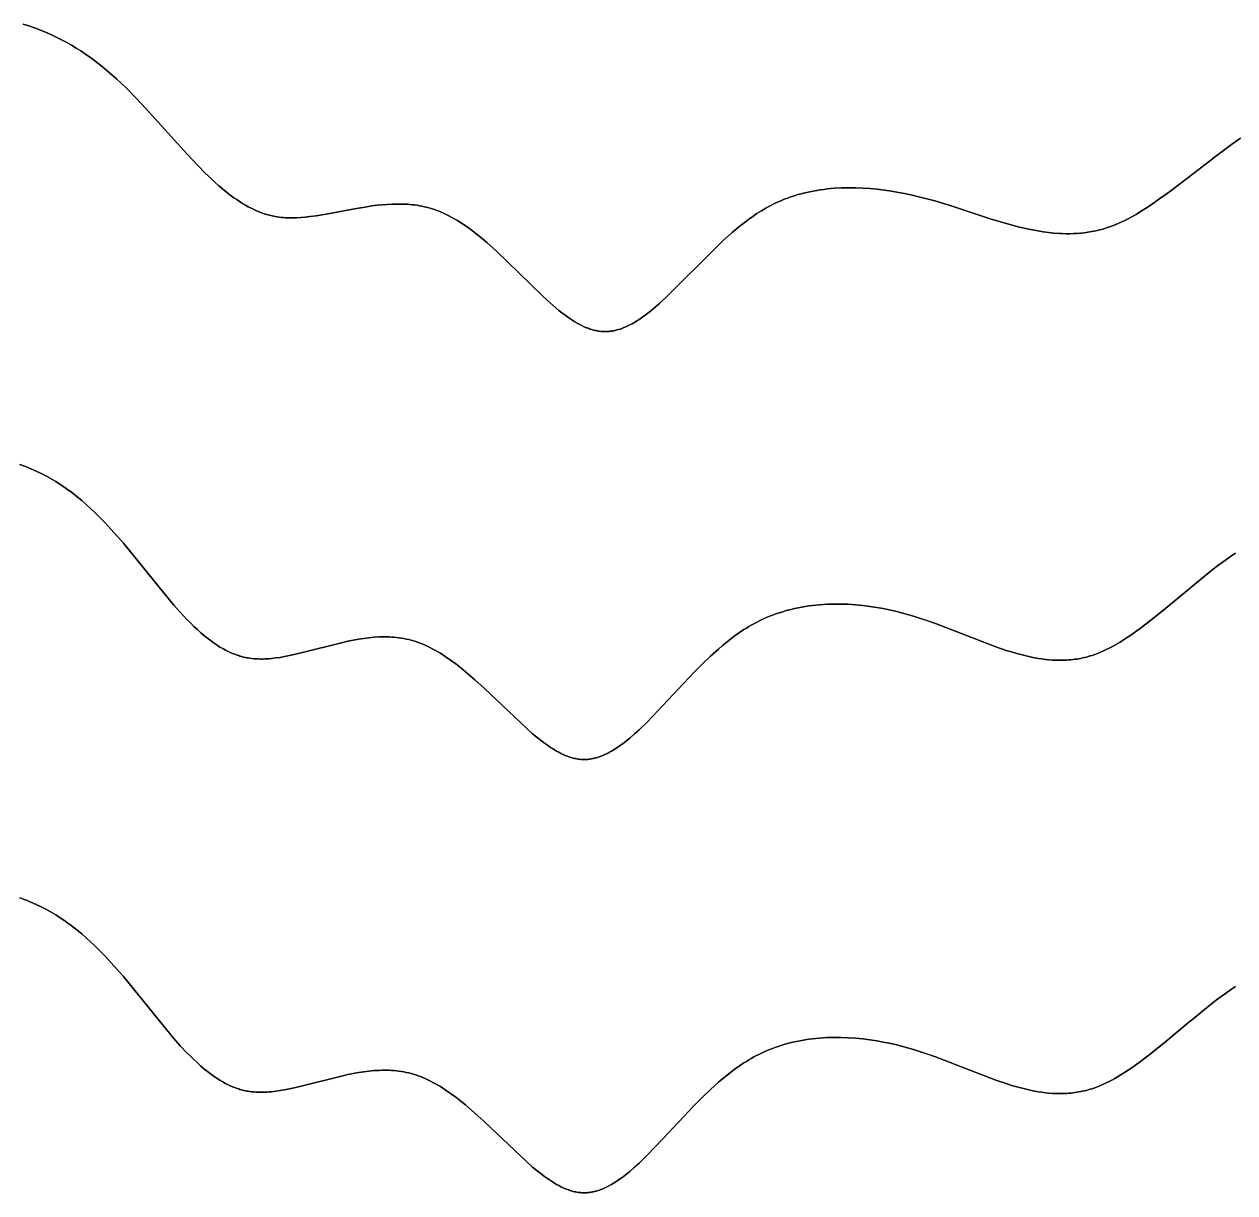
# Model space of a CAD drawing. Header units: feet. Extents: x 0 to 1.5, y 93.18 to 96.08.
# Drawn here: x 0.75 to 0.9375, y 94.5712 to 94.7522 of the extents above; entities that cross this region are included whole.
import ezdxf

# ---------------------------------------------------------------- set-up
doc = ezdxf.new("R2010")
doc.units = ezdxf.units.FT
doc.header["$MEASUREMENT"] = 0
doc.layers.add('Default', color=7, linetype='Continuous', true_color=0x000000)

msp = doc.modelspace()

# ---------------------------------------------------------------- linework, layer by layer
at = {"layer": 'Default'}
for points in [[(0.74983, 94.75219), (0.75071, 94.75192), (0.75157, 94.75162), (0.75243, 94.7513), (0.75328, 94.75096), (0.75412, 94.75059), (0.75495, 94.7502), (0.75577, 94.74979), (0.75658, 94.74936), (0.75732, 94.74894), (0.75805, 94.7485), (0.75877, 94.74805), (0.75948, 94.74757), (0.76046, 94.74688), (0.76142, 94.74615), (0.76215, 94.74557), (0.76287, 94.74497), (0.76427, 94.74373), (0.76583, 94.74227), (0.76734, 94.74075), (0.76881, 94.73921), (0.77525, 94.73206), (0.77695, 94.73023), (0.77798, 94.72919), (0.77904, 94.72817), (0.77958, 94.72767), (0.78014, 94.72718), (0.78069, 94.72671), (0.78126, 94.72624), (0.78166, 94.72593), (0.78207, 94.72562), (0.78249, 94.72531), (0.78291, 94.72502), (0.78336, 94.72472), (0.78383, 94.72443), (0.78426, 94.72417), (0.78469, 94.72392), (0.78513, 94.72369), (0.78558, 94.72347), (0.78597, 94.7233), (0.78637, 94.72313), (0.78677, 94.72298), (0.78718, 94.72283), (0.78759, 94.72271), (0.788, 94.72259), (0.78821, 94.72254), (0.78842, 94.72249), (0.78864, 94.72245), (0.78885, 94.72241), (0.78917, 94.72236), (0.78949, 94.72231), (0.78981, 94.72227), (0.79014, 94.72224), (0.79047, 94.72222), (0.7908, 94.72221), (0.79113, 94.7222), (0.79147, 94.7222), (0.79181, 94.7222), (0.79215, 94.72222), (0.79283, 94.72225), (0.79352, 94.72231), (0.79422, 94.72239), (0.79522, 94.72253), (0.79676, 94.72278), (0.80149, 94.72366), (0.80306, 94.72392), (0.80385, 94.72404), (0.80465, 94.72414), (0.80544, 94.72422), (0.80624, 94.72429), (0.80704, 94.72433), (0.80783, 94.72434), (0.80859, 94.72434), (0.80897, 94.72432), (0.80935, 94.7243), (0.80972, 94.72427), (0.8101, 94.72423), (0.81047, 94.72419), (0.81085, 94.72414), (0.81122, 94.72408), (0.81159, 94.72401), (0.81195, 94.72393), (0.81232, 94.72384), (0.81269, 94.72375), (0.81305, 94.72364), (0.81341, 94.72353), (0.81378, 94.7234), (0.81413, 94.72327), (0.81448, 94.72313), (0.81483, 94.72298), (0.81517, 94.72282), (0.81556, 94.72263), (0.81595, 94.72243), (0.81634, 94.72222), (0.81672, 94.722), (0.81711, 94.72177), (0.81748, 94.72154), (0.81786, 94.72129), (0.81859, 94.72079), (0.81941, 94.7202), (0.82021, 94.71957), (0.82095, 94.71898), (0.82167, 94.71836), (0.82311, 94.71707), (0.83018, 94.71022), (0.83104, 94.70942), (0.83192, 94.70864), (0.83283, 94.70787), (0.83329, 94.70751), (0.83375, 94.70716), (0.83435, 94.70672), (0.83466, 94.70651), (0.83498, 94.7063), (0.8353, 94.7061), (0.83562, 94.70591), (0.83595, 94.70573), (0.83628, 94.70556), (0.83661, 94.70539), (0.83696, 94.70524), (0.83713, 94.70517), (0.83731, 94.7051), (0.83748, 94.70504), (0.83766, 94.70498), (0.83784, 94.70492), (0.83802, 94.70486), (0.8382, 94.70481), (0.83838, 94.70477), (0.83857, 94.70473), (0.83875, 94.70469), (0.83893, 94.70466), (0.83912, 94.70463), (0.83935, 94.70461), (0.8395, 94.7046), (0.83966, 94.70459), (0.83981, 94.70458), (0.83997, 94.70458), (0.84012, 94.70458), (0.84027, 94.70459), (0.84043, 94.7046), (0.84058, 94.70461), (0.84073, 94.70463), (0.84088, 94.70464), (0.84104, 94.70467), (0.84119, 94.70469), (0.84134, 94.70472), (0.84149, 94.70475), (0.84164, 94.70479), (0.84179, 94.70483), (0.84205, 94.7049), (0.84226, 94.70496), (0.84246, 94.70503), (0.84267, 94.70511), (0.84287, 94.70519), (0.84309, 94.70528), (0.8433, 94.70537), (0.84351, 94.70547), (0.84372, 94.70557), (0.84393, 94.70568), (0.84415, 94.7058), (0.84456, 94.70604), (0.84498, 94.70629), (0.84539, 94.70656), (0.8458, 94.70685), (0.8462, 94.70714), (0.84659, 94.70744), (0.84698, 94.70775), (0.84773, 94.70837), (0.84845, 94.70901), (0.8497, 94.71016), (0.85706, 94.71752), (0.85833, 94.71872), (0.85966, 94.71991), (0.86027, 94.72042), (0.86089, 94.72094), (0.86153, 94.72143), (0.86217, 94.72192), (0.86283, 94.72239), (0.86349, 94.72285), (0.86417, 94.72328), (0.86486, 94.72369), (0.86524, 94.7239), (0.86563, 94.72411), (0.86602, 94.72431), (0.86641, 94.7245), (0.86681, 94.72468), (0.8672, 94.72485), (0.86772, 94.72507), (0.86824, 94.72527), (0.86876, 94.72545), (0.86929, 94.72562), (0.86982, 94.72579), (0.87035, 94.72593), (0.87089, 94.72607), (0.87143, 94.7262), (0.87219, 94.72635), (0.87274, 94.72645), (0.87328, 94.72654), (0.87383, 94.72661), (0.87438, 94.72668), (0.87493, 94.72673), (0.87548, 94.72678), (0.87659, 94.72684), (0.87769, 94.72686), (0.8788, 94.72685), (0.87991, 94.72681), (0.88102, 94.72673), (0.88213, 94.72662), (0.88323, 94.72649), (0.88433, 94.72632), (0.88542, 94.72614), (0.88636, 94.72596), (0.8873, 94.72576), (0.88918, 94.72532), (0.89105, 94.72482), (0.89289, 94.72427), (0.89295, 94.72425), (0.89589, 94.7233), (0.89979, 94.72202), (0.90177, 94.72142), (0.90373, 94.72088), (0.90535, 94.7205), (0.90616, 94.72033), (0.90698, 94.72018), (0.9078, 94.72004), (0.90863, 94.71993), (0.90945, 94.71984), (0.91028, 94.71978), (0.91084, 94.71976), (0.9114, 94.71974), (0.91196, 94.71974), (0.91252, 94.71976), (0.91308, 94.71979), (0.91364, 94.71983), (0.9142, 94.71989), (0.91476, 94.71997), (0.91538, 94.72007), (0.91599, 94.7202), (0.9166, 94.72034), (0.9172, 94.7205), (0.91779, 94.72069), (0.91838, 94.72089), (0.91896, 94.72111), (0.91954, 94.72136), (0.92, 94.72157), (0.92045, 94.72178), (0.9209, 94.72201), (0.92134, 94.72225), (0.92221, 94.72274), (0.92307, 94.72326), (0.92392, 94.7238), (0.92474, 94.72436), (0.92607, 94.72528), (0.92739, 94.72624), (0.93423, 94.73148), (0.9343, 94.73154), (0.937, 94.73356), (0.93837, 94.73455)], [(0.93837, 94.73455), (0.937, 94.73356), (0.9343, 94.73154), (0.93423, 94.73148), (0.92998, 94.72819), (0.92739, 94.72624), (0.92607, 94.72528), (0.92474, 94.72436), (0.92392, 94.7238), (0.92307, 94.72326), (0.92221, 94.72274), (0.92134, 94.72225), (0.9209, 94.72201), (0.92045, 94.72178), (0.92, 94.72157), (0.91954, 94.72136), (0.91896, 94.72111), (0.91838, 94.72089), (0.91779, 94.72069), (0.9172, 94.7205), (0.9166, 94.72034), (0.91599, 94.7202), (0.91538, 94.72007), (0.91476, 94.71997), (0.9142, 94.71989), (0.91364, 94.71983), (0.91308, 94.71979), (0.91252, 94.71976), (0.91196, 94.71974), (0.9114, 94.71974), (0.91084, 94.71976), (0.91028, 94.71978), (0.90945, 94.71984), (0.90863, 94.71993), (0.9078, 94.72004), (0.90698, 94.72018), (0.90616, 94.72033), (0.90535, 94.7205), (0.90373, 94.72088), (0.90177, 94.72142), (0.89979, 94.72202), (0.89295, 94.72425), (0.89289, 94.72427), (0.89105, 94.72482), (0.88918, 94.72532), (0.8873, 94.72576), (0.88636, 94.72596), (0.88542, 94.72614), (0.88433, 94.72632), (0.88323, 94.72649), (0.88213, 94.72662), (0.88102, 94.72673), (0.87991, 94.72681), (0.8788, 94.72685), (0.87769, 94.72686), (0.87659, 94.72684), (0.87548, 94.72678), (0.87493, 94.72673), (0.87438, 94.72668), (0.87383, 94.72661), (0.87328, 94.72654), (0.87274, 94.72645), (0.87219, 94.72635), (0.87143, 94.7262), (0.87089, 94.72607), (0.87035, 94.72593), (0.86982, 94.72579), (0.86929, 94.72562), (0.86876, 94.72545), (0.86824, 94.72527), (0.86772, 94.72507), (0.8672, 94.72485), (0.86681, 94.72468), (0.86641, 94.7245), (0.86602, 94.72431), (0.86563, 94.72411), (0.86524, 94.7239), (0.86486, 94.72369), (0.86417, 94.72328), (0.86349, 94.72285), (0.86283, 94.72239), (0.86217, 94.72192), (0.86153, 94.72143), (0.86089, 94.72094), (0.86027, 94.72042), (0.85966, 94.71991), (0.85833, 94.71872), (0.85706, 94.71752), (0.8497, 94.71016), (0.84845, 94.70901), (0.84773, 94.70837), (0.84698, 94.70775), (0.84659, 94.70744), (0.8462, 94.70714), (0.8458, 94.70685), (0.84539, 94.70656), (0.84498, 94.70629), (0.84456, 94.70604), (0.84415, 94.7058), (0.84393, 94.70568), (0.84372, 94.70557), (0.84351, 94.70547), (0.8433, 94.70537), (0.84309, 94.70528), (0.84287, 94.70519), (0.84267, 94.70511), (0.84246, 94.70503), (0.84226, 94.70496), (0.84205, 94.7049), (0.84179, 94.70483), (0.84164, 94.70479), (0.84149, 94.70475), (0.84134, 94.70472), (0.84119, 94.70469), (0.84104, 94.70467), (0.84088, 94.70464), (0.84073, 94.70463), (0.84058, 94.70461), (0.84043, 94.7046), (0.84027, 94.70459), (0.84012, 94.70458), (0.83997, 94.70458), (0.83981, 94.70458), (0.83966, 94.70459), (0.8395, 94.7046), (0.83935, 94.70461), (0.83912, 94.70463), (0.83893, 94.70466), (0.83875, 94.70469), (0.83857, 94.70473), (0.83838, 94.70477), (0.8382, 94.70481), (0.83802, 94.70486), (0.83784, 94.70492), (0.83766, 94.70498), (0.83748, 94.70504), (0.83731, 94.7051), (0.83713, 94.70517), (0.83696, 94.70524), (0.83661, 94.70539), (0.83628, 94.70556), (0.83595, 94.70573), (0.83562, 94.70591), (0.8353, 94.7061), (0.83498, 94.7063), (0.83466, 94.70651), (0.83435, 94.70672), (0.83375, 94.70716), (0.83329, 94.70751), (0.83283, 94.70787), (0.83192, 94.70864), (0.83104, 94.70942), (0.83018, 94.71022), (0.82311, 94.71707), (0.82167, 94.71836), (0.82095, 94.71898), (0.82021, 94.71957), (0.81941, 94.7202), (0.81859, 94.72079), (0.81786, 94.72129), (0.81748, 94.72154), (0.81711, 94.72177), (0.81672, 94.722), (0.81634, 94.72222), (0.81595, 94.72243), (0.81556, 94.72263), (0.81517, 94.72282), (0.81483, 94.72298), (0.81448, 94.72313), (0.81413, 94.72327), (0.81378, 94.7234), (0.81341, 94.72353), (0.81305, 94.72364), (0.81269, 94.72375), (0.81232, 94.72384), (0.81195, 94.72393), (0.81159, 94.72401), (0.81122, 94.72408), (0.81085, 94.72414), (0.81047, 94.72419), (0.8101, 94.72423), (0.80972, 94.72427), (0.80935, 94.7243), (0.80897, 94.72432), (0.80859, 94.72434), (0.80783, 94.72434), (0.80704, 94.72433), (0.80624, 94.72429), (0.80544, 94.72422), (0.80465, 94.72414), (0.80385, 94.72404), (0.80306, 94.72392), (0.80149, 94.72366), (0.79676, 94.72278), (0.79522, 94.72253), (0.79422, 94.72239), (0.79352, 94.72231), (0.79283, 94.72225), (0.79215, 94.72222), (0.79181, 94.7222), (0.79147, 94.7222), (0.79113, 94.7222), (0.7908, 94.72221), (0.79047, 94.72222), (0.79014, 94.72224), (0.78981, 94.72227), (0.78949, 94.72231), (0.78917, 94.72236), (0.78885, 94.72241), (0.78864, 94.72245), (0.78842, 94.72249), (0.78821, 94.72254), (0.788, 94.72259), (0.78759, 94.72271), (0.78718, 94.72283), (0.78677, 94.72298), (0.78637, 94.72313), (0.78597, 94.7233), (0.78558, 94.72347), (0.78513, 94.72369), (0.78469, 94.72392), (0.78426, 94.72417), (0.78383, 94.72443), (0.78336, 94.72472), (0.78291, 94.72502), (0.78249, 94.72531), (0.78207, 94.72562), (0.78166, 94.72593), (0.78126, 94.72624), (0.78069, 94.72671), (0.78014, 94.72718), (0.77958, 94.72767), (0.77904, 94.72817), (0.77798, 94.72919), (0.77695, 94.73023), (0.77525, 94.73206), (0.76881, 94.73921), (0.76734, 94.74075), (0.76583, 94.74227), (0.76427, 94.74373), (0.76287, 94.74497), (0.76215, 94.74557), (0.76142, 94.74615), (0.76046, 94.74688), (0.75948, 94.74757), (0.75877, 94.74805), (0.75805, 94.7485), (0.75732, 94.74894), (0.75658, 94.74936), (0.75577, 94.74979), (0.75495, 94.7502), (0.75412, 94.75059), (0.75328, 94.75096), (0.75243, 94.7513), (0.75157, 94.75162), (0.75071, 94.75192), (0.74983, 94.75219)], [(0.74934, 94.684), (0.75018, 94.68368), (0.75101, 94.68334), (0.75183, 94.68298), (0.75264, 94.68259), (0.75344, 94.68218), (0.75417, 94.68177), (0.75488, 94.68134), (0.75559, 94.6809), (0.75628, 94.68043), (0.75677, 94.68009), (0.75725, 94.67974), (0.75818, 94.67901), (0.7589, 94.67841), (0.7596, 94.6778), (0.76029, 94.67718), (0.76096, 94.67654), (0.76173, 94.67578), (0.76248, 94.67501), (0.76395, 94.67342), (0.76537, 94.6718), (0.77155, 94.66417), (0.77319, 94.66221), (0.77418, 94.6611), (0.7752, 94.65999), (0.77573, 94.65946), (0.77627, 94.65893), (0.77682, 94.65842), (0.77737, 94.65792), (0.77776, 94.65758), (0.77816, 94.65725), (0.77857, 94.65693), (0.77899, 94.65662), (0.77943, 94.6563), (0.77989, 94.656), (0.78031, 94.65573), (0.78074, 94.65548), (0.78118, 94.65524), (0.7814, 94.65513), (0.78162, 94.65502), (0.78202, 94.65484), (0.78241, 94.65468), (0.78261, 94.6546), (0.78281, 94.65453), (0.78301, 94.65445), (0.78322, 94.65439), (0.78342, 94.65433), (0.78363, 94.65427), (0.78383, 94.65421), (0.78404, 94.65416), (0.78425, 94.65411), (0.78446, 94.65407), (0.78467, 94.65403), (0.78489, 94.654), (0.78522, 94.65395), (0.78556, 94.65392), (0.7859, 94.65389), (0.78624, 94.65388), (0.78658, 94.65387), (0.78693, 94.65387), (0.78727, 94.65388), (0.78761, 94.6539), (0.78795, 94.65392), (0.7883, 94.65395), (0.78898, 94.65403), (0.78965, 94.65413), (0.79032, 94.65425), (0.79133, 94.65445), (0.7929, 94.65481), (0.79933, 94.65644), (0.80013, 94.65662), (0.80095, 94.65678), (0.80176, 94.65693), (0.80258, 94.65705), (0.8034, 94.65715), (0.80422, 94.65723), (0.80499, 94.65728), (0.80537, 94.65729), (0.80575, 94.65729), (0.80614, 94.65729), (0.80652, 94.65728), (0.8069, 94.65726), (0.80728, 94.65724), (0.80766, 94.6572), (0.80804, 94.65715), (0.80842, 94.6571), (0.8088, 94.65704), (0.80917, 94.65696), (0.80955, 94.65688), (0.80992, 94.65678), (0.8103, 94.65668), (0.81066, 94.65656), (0.81102, 94.65644), (0.81137, 94.6563), (0.81173, 94.65616), (0.81212, 94.65599), (0.81252, 94.65581), (0.81291, 94.65561), (0.81331, 94.65541), (0.8137, 94.6552), (0.81408, 94.65498), (0.81446, 94.65475), (0.81521, 94.65427), (0.81604, 94.6537), (0.81686, 94.6531), (0.81761, 94.65252), (0.81835, 94.65191), (0.81981, 94.65066), (0.82124, 94.64936), (0.82784, 94.64309), (0.82873, 94.6423), (0.82965, 94.64155), (0.83011, 94.64118), (0.83057, 94.64083), (0.83118, 94.6404), (0.8315, 94.64019), (0.83181, 94.63999), (0.83213, 94.63979), (0.83246, 94.6396), (0.83279, 94.63942), (0.83312, 94.63925), (0.83346, 94.63909), (0.8338, 94.63894), (0.83398, 94.63887), (0.83415, 94.6388), (0.83433, 94.63874), (0.83451, 94.63868), (0.83469, 94.63862), (0.83487, 94.63857), (0.83505, 94.63852), (0.83523, 94.63848), (0.83542, 94.63844), (0.8356, 94.6384), (0.83579, 94.63838), (0.83597, 94.63835), (0.8362, 94.63833), (0.83636, 94.63832), (0.83651, 94.63831), (0.83667, 94.63831), (0.83682, 94.63831), (0.83697, 94.63832), (0.83713, 94.63832), (0.83728, 94.63833), (0.83743, 94.63835), (0.83759, 94.63837), (0.83774, 94.63839), (0.83789, 94.63841), (0.83804, 94.63844), (0.83819, 94.63847), (0.83834, 94.63851), (0.83849, 94.63854), (0.83864, 94.63859), (0.83889, 94.63866), (0.8391, 94.63873), (0.83931, 94.6388), (0.83951, 94.63888), (0.83972, 94.63897), (0.83993, 94.63906), (0.84014, 94.63916), (0.84035, 94.63926), (0.84057, 94.63937), (0.84078, 94.63949), (0.84098, 94.6396), (0.8414, 94.63985), (0.84181, 94.64012), (0.84222, 94.6404), (0.84262, 94.64069), (0.84302, 94.64099), (0.84341, 94.6413), (0.84379, 94.64162), (0.84454, 94.64227), (0.84525, 94.64292), (0.84647, 94.64411), (0.84893, 94.64667), (0.85379, 94.65184), (0.85504, 94.6531), (0.85631, 94.65432), (0.85753, 94.65542), (0.85816, 94.65596), (0.8588, 94.65649), (0.85945, 94.657), (0.86011, 94.6575), (0.86079, 94.65797), (0.86147, 94.65843), (0.86185, 94.65867), (0.86223, 94.6589), (0.86262, 94.65912), (0.86301, 94.65934), (0.86341, 94.65955), (0.8638, 94.65975), (0.86431, 94.66), (0.86483, 94.66023), (0.86535, 94.66045), (0.86588, 94.66065), (0.86641, 94.66085), (0.86694, 94.66103), (0.86748, 94.6612), (0.86803, 94.66136), (0.86878, 94.66156), (0.86933, 94.66169), (0.86988, 94.66181), (0.87042, 94.66191), (0.87097, 94.66201), (0.87153, 94.66209), (0.87208, 94.66216), (0.87263, 94.66222), (0.87319, 94.66228), (0.87375, 94.66232), (0.8743, 94.66235), (0.87542, 94.66238), (0.87653, 94.66238), (0.87764, 94.66234), (0.87876, 94.66226), (0.87987, 94.66215), (0.88097, 94.66201), (0.88207, 94.66184), (0.88303, 94.66167), (0.88398, 94.66147), (0.88493, 94.66126), (0.88587, 94.66102), (0.88681, 94.66077), (0.88775, 94.6605), (0.88868, 94.66021), (0.88965, 94.65989), (0.89114, 94.65936), (0.90049, 94.65576), (0.90209, 94.65521), (0.90291, 94.65496), (0.90373, 94.65472), (0.90455, 94.6545), (0.90538, 94.65429), (0.90621, 94.65412), (0.90705, 94.65397), (0.9076, 94.65388), (0.90816, 94.65381), (0.90871, 94.65375), (0.90927, 94.65371), (0.90983, 94.65368), (0.91039, 94.65367), (0.91095, 94.65368), (0.91151, 94.65371), (0.91182, 94.65373), (0.91212, 94.65375), (0.91242, 94.65379), (0.91273, 94.65383), (0.91303, 94.65387), (0.91333, 94.65392), (0.91363, 94.65397), (0.91392, 94.65404), (0.91422, 94.6541), (0.91451, 94.65418), (0.91481, 94.65425), (0.9151, 94.65434), (0.91539, 94.65443), (0.91568, 94.65453), (0.91597, 94.65463), (0.91626, 94.65474), (0.91671, 94.65492), (0.91716, 94.65512), (0.9176, 94.65532), (0.91804, 94.65554), (0.91847, 94.65577), (0.9189, 94.65601), (0.91974, 94.6565), (0.92057, 94.65703), (0.92139, 94.65757), (0.92269, 94.65849), (0.92399, 94.65946), (0.92651, 94.66147), (0.93066, 94.66492), (0.93073, 94.66498), (0.93335, 94.66713), (0.93469, 94.66818), (0.93604, 94.66918), (0.93681, 94.66973), (0.93761, 94.67027)], [(0.93761, 94.67027), (0.93681, 94.66973), (0.93604, 94.66918), (0.93469, 94.66818), (0.93335, 94.66713), (0.93073, 94.66498), (0.93066, 94.66492), (0.92651, 94.66147), (0.92399, 94.65946), (0.92269, 94.65849), (0.92139, 94.65757), (0.92057, 94.65703), (0.91974, 94.6565), (0.9189, 94.65601), (0.91847, 94.65577), (0.91804, 94.65554), (0.9176, 94.65532), (0.91716, 94.65512), (0.91671, 94.65492), (0.91626, 94.65474), (0.91597, 94.65463), (0.91568, 94.65453), (0.91539, 94.65443), (0.9151, 94.65434), (0.91481, 94.65425), (0.91451, 94.65418), (0.91422, 94.6541), (0.91392, 94.65404), (0.91363, 94.65397), (0.91333, 94.65392), (0.91303, 94.65387), (0.91273, 94.65383), (0.91242, 94.65379), (0.91212, 94.65375), (0.91182, 94.65373), (0.91151, 94.65371), (0.91095, 94.65368), (0.91039, 94.65367), (0.90983, 94.65368), (0.90927, 94.65371), (0.90871, 94.65375), (0.90816, 94.65381), (0.9076, 94.65388), (0.90705, 94.65397), (0.90621, 94.65412), (0.90538, 94.65429), (0.90455, 94.6545), (0.90373, 94.65472), (0.90291, 94.65496), (0.90209, 94.65521), (0.90049, 94.65576), (0.89114, 94.65936), (0.8896, 94.65991), (0.88868, 94.66021), (0.88775, 94.6605), (0.88681, 94.66077), (0.88587, 94.66102), (0.88493, 94.66126), (0.88398, 94.66147), (0.88303, 94.66167), (0.88207, 94.66184), (0.88097, 94.66201), (0.87987, 94.66215), (0.87876, 94.66226), (0.87764, 94.66234), (0.87653, 94.66238), (0.87542, 94.66238), (0.8743, 94.66235), (0.87375, 94.66232), (0.87319, 94.66228), (0.87263, 94.66222), (0.87208, 94.66216), (0.87153, 94.66209), (0.87097, 94.66201), (0.87042, 94.66191), (0.86988, 94.66181), (0.86933, 94.66169), (0.86878, 94.66156), (0.86803, 94.66136), (0.86748, 94.6612), (0.86694, 94.66103), (0.86641, 94.66085), (0.86588, 94.66065), (0.86535, 94.66045), (0.86483, 94.66023), (0.86431, 94.66), (0.8638, 94.65975), (0.86341, 94.65955), (0.86301, 94.65934), (0.86262, 94.65912), (0.86223, 94.6589), (0.86185, 94.65867), (0.86147, 94.65843), (0.86079, 94.65797), (0.86011, 94.6575), (0.85945, 94.657), (0.8588, 94.65649), (0.85816, 94.65596), (0.85753, 94.65542), (0.85631, 94.65432), (0.85504, 94.6531), (0.85379, 94.65184), (0.84893, 94.64667), (0.84647, 94.64411), (0.84525, 94.64292), (0.84454, 94.64227), (0.84379, 94.64162), (0.84341, 94.6413), (0.84302, 94.64099), (0.84262, 94.64069), (0.84222, 94.6404), (0.84181, 94.64012), (0.8414, 94.63985), (0.84098, 94.6396), (0.84078, 94.63949), (0.84057, 94.63937), (0.84035, 94.63926), (0.84014, 94.63916), (0.83993, 94.63906), (0.83972, 94.63897), (0.83951, 94.63888), (0.83931, 94.6388), (0.8391, 94.63873), (0.83889, 94.63866), (0.83864, 94.63859), (0.83849, 94.63854), (0.83834, 94.63851), (0.83819, 94.63847), (0.83804, 94.63844), (0.83789, 94.63841), (0.83774, 94.63839), (0.83759, 94.63837), (0.83743, 94.63835), (0.83728, 94.63833), (0.83713, 94.63832), (0.83697, 94.63832), (0.83682, 94.63831), (0.83667, 94.63831), (0.83651, 94.63831), (0.83636, 94.63832), (0.8362, 94.63833), (0.83597, 94.63835), (0.83579, 94.63838), (0.8356, 94.6384), (0.83542, 94.63844), (0.83523, 94.63848), (0.83505, 94.63852), (0.83487, 94.63857), (0.83469, 94.63862), (0.83451, 94.63868), (0.83433, 94.63874), (0.83415, 94.6388), (0.83398, 94.63887), (0.8338, 94.63894), (0.83346, 94.63909), (0.83312, 94.63925), (0.83279, 94.63942), (0.83246, 94.6396), (0.83213, 94.63979), (0.83181, 94.63999), (0.8315, 94.64019), (0.83118, 94.6404), (0.83057, 94.64083), (0.83011, 94.64118), (0.82965, 94.64155), (0.82873, 94.6423), (0.82784, 94.64309), (0.82124, 94.64936), (0.81981, 94.65066), (0.81835, 94.65191), (0.81761, 94.65252), (0.81686, 94.6531), (0.81604, 94.6537), (0.81521, 94.65427), (0.81446, 94.65475), (0.81408, 94.65498), (0.8137, 94.6552), (0.81331, 94.65541), (0.81291, 94.65561), (0.81252, 94.65581), (0.81212, 94.65599), (0.81173, 94.65616), (0.81137, 94.6563), (0.81102, 94.65644), (0.81066, 94.65656), (0.8103, 94.65668), (0.80992, 94.65678), (0.80955, 94.65688), (0.80917, 94.65696), (0.8088, 94.65704), (0.80842, 94.6571), (0.80804, 94.65715), (0.80766, 94.6572), (0.80728, 94.65724), (0.8069, 94.65726), (0.80652, 94.65728), (0.80614, 94.65729), (0.80575, 94.65729), (0.80537, 94.65729), (0.80499, 94.65728), (0.80422, 94.65723), (0.8034, 94.65715), (0.80258, 94.65705), (0.80176, 94.65693), (0.80095, 94.65678), (0.80013, 94.65662), (0.79933, 94.65644), (0.7929, 94.65481), (0.79133, 94.65445), (0.79032, 94.65425), (0.78965, 94.65413), (0.78898, 94.65403), (0.7883, 94.65395), (0.78795, 94.65392), (0.78761, 94.6539), (0.78727, 94.65388), (0.78693, 94.65387), (0.78658, 94.65387), (0.78624, 94.65388), (0.7859, 94.65389), (0.78556, 94.65392), (0.78522, 94.65395), (0.78489, 94.654), (0.78467, 94.65403), (0.78446, 94.65407), (0.78425, 94.65411), (0.78404, 94.65416), (0.78383, 94.65421), (0.78363, 94.65427), (0.78342, 94.65433), (0.78322, 94.65439), (0.78301, 94.65445), (0.78281, 94.65453), (0.78261, 94.6546), (0.78241, 94.65468), (0.78202, 94.65484), (0.78162, 94.65502), (0.7814, 94.65513), (0.78118, 94.65524), (0.78074, 94.65548), (0.78031, 94.65573), (0.77989, 94.656), (0.77943, 94.6563), (0.77899, 94.65662), (0.77857, 94.65693), (0.77816, 94.65725), (0.77776, 94.65758), (0.77737, 94.65792), (0.77682, 94.65842), (0.77627, 94.65893), (0.77573, 94.65946), (0.7752, 94.65999), (0.77418, 94.6611), (0.77319, 94.66221), (0.77155, 94.66417), (0.76537, 94.6718), (0.76395, 94.67342), (0.76248, 94.67501), (0.76173, 94.67578), (0.76096, 94.67654), (0.76029, 94.67718), (0.7596, 94.6778), (0.7589, 94.67841), (0.75818, 94.67901), (0.75725, 94.67974), (0.75677, 94.68009), (0.75628, 94.68043), (0.75559, 94.6809), (0.75488, 94.68134), (0.75417, 94.68177), (0.75344, 94.68218), (0.75264, 94.68259), (0.75183, 94.68298), (0.75101, 94.68334), (0.75018, 94.68368), (0.74934, 94.684)], [(0.74934, 94.61689), (0.75018, 94.61657), (0.75101, 94.61623), (0.75183, 94.61587), (0.75264, 94.61548), (0.75344, 94.61506), (0.75417, 94.61466), (0.75488, 94.61423), (0.75559, 94.61379), (0.75628, 94.61332), (0.75677, 94.61298), (0.75725, 94.61262), (0.75818, 94.61189), (0.7589, 94.6113), (0.7596, 94.61069), (0.76029, 94.61007), (0.76096, 94.60943), (0.76173, 94.60867), (0.76248, 94.6079), (0.76395, 94.60631), (0.76537, 94.60468), (0.77155, 94.59706), (0.77319, 94.5951), (0.77418, 94.59398), (0.7752, 94.59288), (0.77573, 94.59234), (0.77627, 94.59182), (0.77682, 94.5913), (0.77737, 94.59081), (0.77776, 94.59047), (0.77816, 94.59014), (0.77857, 94.58982), (0.77899, 94.58951), (0.77943, 94.58919), (0.77989, 94.58889), (0.78031, 94.58862), (0.78074, 94.58837), (0.78118, 94.58813), (0.7814, 94.58802), (0.78162, 94.58791), (0.78202, 94.58773), (0.78241, 94.58756), (0.78261, 94.58749), (0.78281, 94.58741), (0.78301, 94.58734), (0.78322, 94.58728), (0.78342, 94.58721), (0.78363, 94.58715), (0.78383, 94.5871), (0.78404, 94.58705), (0.78425, 94.587), (0.78446, 94.58696), (0.78467, 94.58692), (0.78489, 94.58689), (0.78522, 94.58684), (0.78556, 94.58681), (0.7859, 94.58678), (0.78624, 94.58677), (0.78658, 94.58676), (0.78693, 94.58676), (0.78727, 94.58677), (0.78761, 94.58679), (0.78795, 94.58681), (0.7883, 94.58684), (0.78898, 94.58692), (0.78965, 94.58702), (0.79032, 94.58713), (0.79133, 94.58734), (0.7929, 94.5877), (0.79933, 94.58933), (0.80013, 94.5895), (0.80095, 94.58967), (0.80176, 94.58981), (0.80258, 94.58994), (0.8034, 94.59004), (0.80422, 94.59012), (0.80499, 94.59016), (0.80537, 94.59018), (0.80575, 94.59018), (0.80614, 94.59018), (0.80652, 94.59017), (0.8069, 94.59015), (0.80728, 94.59012), (0.80766, 94.59009), (0.80804, 94.59004), (0.80842, 94.58999), (0.8088, 94.58992), (0.80917, 94.58985), (0.80955, 94.58976), (0.80992, 94.58967), (0.8103, 94.58956), (0.81066, 94.58945), (0.81102, 94.58932), (0.81137, 94.58919), (0.81173, 94.58905), (0.81212, 94.58888), (0.81252, 94.5887), (0.81291, 94.5885), (0.81331, 94.5883), (0.8137, 94.58808), (0.81408, 94.58786), (0.81446, 94.58764), (0.81521, 94.58716), (0.81604, 94.58659), (0.81686, 94.58599), (0.81761, 94.58541), (0.81835, 94.5848), (0.81981, 94.58355), (0.82124, 94.58225), (0.82784, 94.57598), (0.82873, 94.57519), (0.82965, 94.57443), (0.83011, 94.57407), (0.83057, 94.57372), (0.83118, 94.57329), (0.8315, 94.57308), (0.83181, 94.57287), (0.83213, 94.57268), (0.83246, 94.57249), (0.83279, 94.57231), (0.83312, 94.57214), (0.83346, 94.57198), (0.8338, 94.57183), (0.83398, 94.57176), (0.83415, 94.57169), (0.83433, 94.57163), (0.83451, 94.57157), (0.83469, 94.57151), (0.83487, 94.57146), (0.83505, 94.57141), (0.83523, 94.57137), (0.83542, 94.57133), (0.8356, 94.57129), (0.83579, 94.57126), (0.83597, 94.57124), (0.8362, 94.57122), (0.83636, 94.57121), (0.83651, 94.5712), (0.83667, 94.5712), (0.83682, 94.5712), (0.83697, 94.5712), (0.83713, 94.57121), (0.83728, 94.57122), (0.83743, 94.57124), (0.83759, 94.57125), (0.83774, 94.57128), (0.83789, 94.5713), (0.83804, 94.57133), (0.83819, 94.57136), (0.83834, 94.57139), (0.83849, 94.57143), (0.83864, 94.57147), (0.83889, 94.57155), (0.8391, 94.57162), (0.83931, 94.57169), (0.83951, 94.57177), (0.83972, 94.57185), (0.83993, 94.57195), (0.84014, 94.57205), (0.84035, 94.57215), (0.84057, 94.57226), (0.84078, 94.57237), (0.84098, 94.57249), (0.8414, 94.57274), (0.84181, 94.57301), (0.84222, 94.57329), (0.84262, 94.57358), (0.84302, 94.57388), (0.84341, 94.57419), (0.84379, 94.57451), (0.84454, 94.57515), (0.84525, 94.57581), (0.84647, 94.577), (0.84893, 94.57956), (0.85379, 94.58472), (0.85504, 94.58599), (0.85631, 94.58721), (0.85753, 94.58831), (0.85816, 94.58885), (0.8588, 94.58938), (0.85945, 94.58989), (0.86011, 94.59038), (0.86079, 94.59086), (0.86147, 94.59131), (0.86185, 94.59155), (0.86223, 94.59179), (0.86262, 94.59201), (0.86301, 94.59223), (0.86341, 94.59244), (0.8638, 94.59264), (0.86431, 94.59288), (0.86483, 94.59311), (0.86535, 94.59333), (0.86588, 94.59354), (0.86641, 94.59374), (0.86694, 94.59392), (0.86748, 94.59409), (0.86803, 94.59425), (0.86878, 94.59445), (0.86933, 94.59458), (0.86988, 94.59469), (0.87042, 94.5948), (0.87097, 94.59489), (0.87153, 94.59498), (0.87208, 94.59505), (0.87263, 94.59511), (0.87319, 94.59516), (0.87375, 94.59521), (0.8743, 94.59524), (0.87542, 94.59527), (0.87653, 94.59526), (0.87764, 94.59522), (0.87876, 94.59515), (0.87987, 94.59504), (0.88097, 94.5949), (0.88207, 94.59473), (0.88303, 94.59455), (0.88398, 94.59436), (0.88493, 94.59415), (0.88587, 94.59391), (0.88681, 94.59366), (0.88775, 94.59339), (0.88868, 94.5931), (0.88965, 94.59277), (0.89114, 94.59225), (0.90049, 94.58864), (0.90209, 94.5881), (0.90291, 94.58784), (0.90373, 94.5876), (0.90455, 94.58738), (0.90538, 94.58718), (0.90621, 94.587), (0.90705, 94.58685), (0.9076, 94.58677), (0.90816, 94.5867), (0.90871, 94.58664), (0.90927, 94.5866), (0.90983, 94.58657), (0.91039, 94.58656), (0.91095, 94.58657), (0.91151, 94.58659), (0.91182, 94.58661), (0.91212, 94.58664), (0.91242, 94.58667), (0.91273, 94.58671), (0.91303, 94.58676), (0.91333, 94.58681), (0.91363, 94.58686), (0.91392, 94.58692), (0.91422, 94.58699), (0.91451, 94.58706), (0.91481, 94.58714), (0.9151, 94.58723), (0.91539, 94.58732), (0.91568, 94.58741), (0.91597, 94.58752), (0.91626, 94.58762), (0.91671, 94.58781), (0.91716, 94.588), (0.9176, 94.58821), (0.91804, 94.58843), (0.91847, 94.58866), (0.9189, 94.58889), (0.91974, 94.58939), (0.92057, 94.58992), (0.92139, 94.59046), (0.92269, 94.59138), (0.92399, 94.59235), (0.92651, 94.59436), (0.93066, 94.59781), (0.93073, 94.59787), (0.93335, 94.60002), (0.93469, 94.60107), (0.93604, 94.60207), (0.93681, 94.60262), (0.93761, 94.60315)], [(0.93761, 94.60315), (0.93681, 94.60262), (0.93604, 94.60207), (0.93469, 94.60107), (0.93335, 94.60002), (0.93073, 94.59787), (0.93066, 94.59781), (0.92651, 94.59436), (0.92399, 94.59235), (0.92269, 94.59138), (0.92139, 94.59046), (0.92057, 94.58992), (0.91974, 94.58939), (0.9189, 94.58889), (0.91847, 94.58866), (0.91804, 94.58843), (0.9176, 94.58821), (0.91716, 94.588), (0.91671, 94.58781), (0.91626, 94.58762), (0.91597, 94.58752), (0.91568, 94.58741), (0.91539, 94.58732), (0.9151, 94.58723), (0.91481, 94.58714), (0.91451, 94.58706), (0.91422, 94.58699), (0.91392, 94.58692), (0.91363, 94.58686), (0.91333, 94.58681), (0.91303, 94.58676), (0.91273, 94.58671), (0.91242, 94.58667), (0.91212, 94.58664), (0.91182, 94.58661), (0.91151, 94.58659), (0.91095, 94.58657), (0.91039, 94.58656), (0.90983, 94.58657), (0.90927, 94.5866), (0.90871, 94.58664), (0.90816, 94.5867), (0.9076, 94.58677), (0.90705, 94.58685), (0.90621, 94.587), (0.90538, 94.58718), (0.90455, 94.58738), (0.90373, 94.5876), (0.90291, 94.58784), (0.90209, 94.5881), (0.90049, 94.58864), (0.89114, 94.59225), (0.8896, 94.59279), (0.88868, 94.5931), (0.88775, 94.59339), (0.88681, 94.59366), (0.88587, 94.59391), (0.88493, 94.59415), (0.88398, 94.59436), (0.88303, 94.59455), (0.88207, 94.59473), (0.88097, 94.5949), (0.87987, 94.59504), (0.87876, 94.59515), (0.87764, 94.59522), (0.87653, 94.59526), (0.87542, 94.59527), (0.8743, 94.59524), (0.87375, 94.59521), (0.87319, 94.59516), (0.87263, 94.59511), (0.87208, 94.59505), (0.87153, 94.59498), (0.87097, 94.59489), (0.87042, 94.5948), (0.86988, 94.59469), (0.86933, 94.59458), (0.86878, 94.59445), (0.86803, 94.59425), (0.86748, 94.59409), (0.86694, 94.59392), (0.86641, 94.59374), (0.86588, 94.59354), (0.86535, 94.59333), (0.86483, 94.59311), (0.86431, 94.59288), (0.8638, 94.59264), (0.86341, 94.59244), (0.86301, 94.59223), (0.86262, 94.59201), (0.86223, 94.59179), (0.86185, 94.59155), (0.86147, 94.59131), (0.86079, 94.59086), (0.86011, 94.59038), (0.85945, 94.58989), (0.8588, 94.58938), (0.85816, 94.58885), (0.85753, 94.58831), (0.85631, 94.58721), (0.85504, 94.58599), (0.85379, 94.58472), (0.84893, 94.57956), (0.84647, 94.577), (0.84525, 94.57581), (0.84454, 94.57515), (0.84379, 94.57451), (0.84341, 94.57419), (0.84302, 94.57388), (0.84262, 94.57358), (0.84222, 94.57329), (0.84181, 94.57301), (0.8414, 94.57274), (0.84098, 94.57249), (0.84078, 94.57237), (0.84057, 94.57226), (0.84035, 94.57215), (0.84014, 94.57205), (0.83993, 94.57195), (0.83972, 94.57185), (0.83951, 94.57177), (0.83931, 94.57169), (0.8391, 94.57162), (0.83889, 94.57155), (0.83864, 94.57147), (0.83849, 94.57143), (0.83834, 94.57139), (0.83819, 94.57136), (0.83804, 94.57133), (0.83789, 94.5713), (0.83774, 94.57128), (0.83759, 94.57125), (0.83743, 94.57124), (0.83728, 94.57122), (0.83713, 94.57121), (0.83697, 94.5712), (0.83682, 94.5712), (0.83667, 94.5712), (0.83651, 94.5712), (0.83636, 94.57121), (0.8362, 94.57122), (0.83597, 94.57124), (0.83579, 94.57126), (0.8356, 94.57129), (0.83542, 94.57133), (0.83523, 94.57137), (0.83505, 94.57141), (0.83487, 94.57146), (0.83469, 94.57151), (0.83451, 94.57157), (0.83433, 94.57163), (0.83415, 94.57169), (0.83398, 94.57176), (0.8338, 94.57183), (0.83346, 94.57198), (0.83312, 94.57214), (0.83279, 94.57231), (0.83246, 94.57249), (0.83213, 94.57268), (0.83181, 94.57287), (0.8315, 94.57308), (0.83118, 94.57329), (0.83057, 94.57372), (0.83011, 94.57407), (0.82965, 94.57443), (0.82873, 94.57519), (0.82784, 94.57598), (0.82124, 94.58225), (0.81981, 94.58355), (0.81835, 94.5848), (0.81761, 94.58541), (0.81686, 94.58599), (0.81604, 94.58659), (0.81521, 94.58716), (0.81446, 94.58764), (0.81408, 94.58786), (0.8137, 94.58808), (0.81331, 94.5883), (0.81291, 94.5885), (0.81252, 94.5887), (0.81212, 94.58888), (0.81173, 94.58905), (0.81137, 94.58919), (0.81102, 94.58932), (0.81066, 94.58945), (0.8103, 94.58956), (0.80992, 94.58967), (0.80955, 94.58976), (0.80917, 94.58985), (0.8088, 94.58992), (0.80842, 94.58999), (0.80804, 94.59004), (0.80766, 94.59009), (0.80728, 94.59012), (0.8069, 94.59015), (0.80652, 94.59017), (0.80614, 94.59018), (0.80575, 94.59018), (0.80537, 94.59018), (0.80499, 94.59016), (0.80422, 94.59012), (0.8034, 94.59004), (0.80258, 94.58994), (0.80176, 94.58981), (0.80095, 94.58967), (0.80013, 94.5895), (0.79933, 94.58933), (0.7929, 94.5877), (0.79133, 94.58734), (0.79032, 94.58713), (0.78965, 94.58702), (0.78898, 94.58692), (0.7883, 94.58684), (0.78795, 94.58681), (0.78761, 94.58679), (0.78727, 94.58677), (0.78693, 94.58676), (0.78658, 94.58676), (0.78624, 94.58677), (0.7859, 94.58678), (0.78556, 94.58681), (0.78522, 94.58684), (0.78489, 94.58689), (0.78467, 94.58692), (0.78446, 94.58696), (0.78425, 94.587), (0.78404, 94.58705), (0.78383, 94.5871), (0.78363, 94.58715), (0.78342, 94.58721), (0.78322, 94.58728), (0.78301, 94.58734), (0.78281, 94.58741), (0.78261, 94.58749), (0.78241, 94.58756), (0.78202, 94.58773), (0.78162, 94.58791), (0.7814, 94.58802), (0.78118, 94.58813), (0.78074, 94.58837), (0.78031, 94.58862), (0.77989, 94.58889), (0.77943, 94.58919), (0.77899, 94.58951), (0.77857, 94.58982), (0.77816, 94.59014), (0.77776, 94.59047), (0.77737, 94.59081), (0.77682, 94.5913), (0.77627, 94.59182), (0.77573, 94.59234), (0.7752, 94.59288), (0.77418, 94.59398), (0.77319, 94.5951), (0.77155, 94.59706), (0.76537, 94.60468), (0.76395, 94.60631), (0.76248, 94.6079), (0.76173, 94.60867), (0.76096, 94.60943), (0.76029, 94.61007), (0.7596, 94.61069), (0.7589, 94.6113), (0.75818, 94.61189), (0.75725, 94.61262), (0.75677, 94.61298), (0.75628, 94.61332), (0.75559, 94.61379), (0.75488, 94.61423), (0.75417, 94.61466), (0.75344, 94.61506), (0.75264, 94.61548), (0.75183, 94.61587), (0.75101, 94.61623), (0.75018, 94.61657), (0.74934, 94.61689)]]:
    msp.add_lwpolyline(points, dxfattribs=at)

doc.saveas('drawing.dxf')
